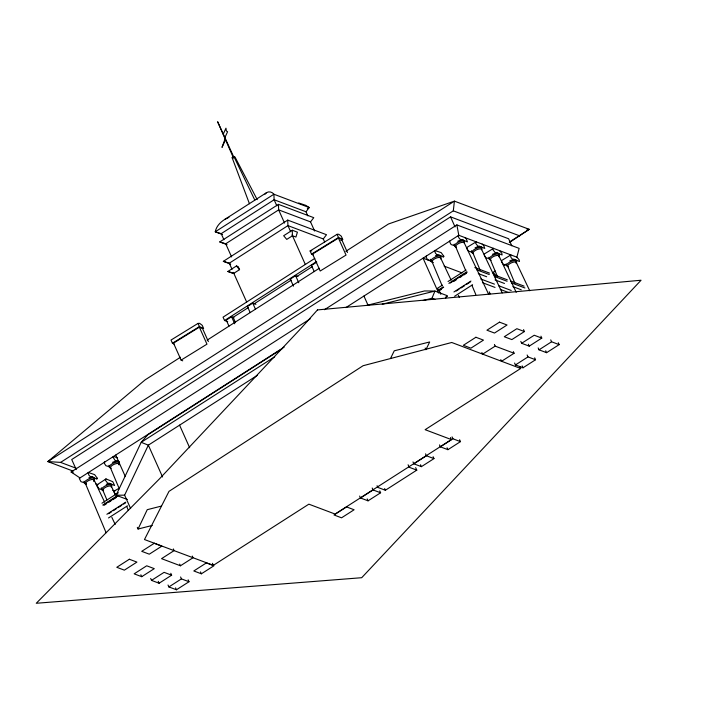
<?xml version="1.0" encoding="UTF-8"?>
<svg xmlns="http://www.w3.org/2000/svg" width="725" height="725" viewBox="0 0 725 725"><rect width="100%" height="100%" fill="white"/><g stroke="black" fill="none" stroke-linecap="round" stroke-linejoin="round"><path stroke-width="1.09" d="M180.443 357.244L145.163 379.837L47.841 461.58L60.61 462.387L453.306 210.839L454.421 201.133L529.232 229.336L509.285 242.594M506.286 263.809A5.465 2.112 -24.1 0 0 506.857 265.323L503.177 264.19L501.782 262.033L501.682 260.502L510.88 254.919L510.355 254.946L511.052 257.611L512.657 259.296L513.916 259.178L519.49 261.507L519.136 259.749L516.871 257.176L519.136 248.376L456.868 224.904L324.474 309.711M225.085 138.765L222.013 147.374L225.511 139.744M423.273 300.458L431.964 298.283L434.937 291.051L447.189 295.673L445.549 298.183M223.273 134.071L225.973 128.189L226.327 130.935L227.568 131.751L224.895 137.569L233.749 156.99L233.396 157.76L217.627 121.727L224.895 137.569M130.627 508.569L124.618 495.157L148.344 445.159L257.348 375.333M152.259 525.435L138.067 529.033L147.248 509.675L161.448 506.077M390.476 358.576L394.255 350.809L429.68 341.964L425.901 349.731L425.149 348.054M117.976 492.601L116.091 495.238L127.373 499.489M307.817 215.823L306.004 211.773L309.231 207.549L305.66 205.302L298.655 202.973M314.614 231.012L310.536 221.895L313.762 217.672L278.427 204.359L219.775 241.923L227.052 244.669M324.646 242.005L323.278 238.942L326.504 234.719L287.725 220.101L223.345 261.335L230.677 264.108M265.024 194.218C267.063 190.892 271.712 191.264 273.905 194.227L309.231 207.549L307.337 208.764M266.592 192.632L224.723 219.448C220.228 222.258 216.249 226.436 215.252 231.801L222.521 234.547M249.445 203.743L232.154 157.742L233.921 156.609L234.991 157.008L257.221 199.665M276.841 205.828L274.123 199.756L273.905 194.227L215.252 231.801L221.198 233.658L274.123 199.756L306.004 211.773M219.775 241.923L225.72 243.781L278.654 209.878L310.536 221.895M223.345 261.335L229.29 263.193L287.943 225.62L323.278 238.942M227.877 271.467L236.459 265.966L238.19 266.619L239.549 269.655L233.822 273.316L227.877 271.467L233.051 273.416M292.257 230.224L283.665 235.725L286.747 239.413L292.474 235.752L295.927 237.048L297.422 232.181L292.257 230.224L292.474 235.752M314.75 258.417L223.055 317.16L224.56 320.532L227.722 321.719M224.56 320.532L316.263 261.788M233.948 317.604L231.556 316.698L226.263 320.097L228.973 326.159M255.934 304.337L252.744 303.132L247.443 306.521L250.161 312.593M297.993 276.578L295.601 275.672L290.308 279.071L293.471 286.148M316.789 262.106L311.487 265.495L314.206 271.567M248.376 307.545L233.151 317.305L235.417 322.362M254.085 303.893L291.196 280.122M296.906 276.461L312.131 266.709M207.142 340.134L319.317 268.277M345.843 251.294L388.473 223.989L454.421 201.133L47.841 461.58L73.125 471.105M511.778 245.793L508.633 238.761L450.551 216.866L71.73 459.523L76.225 469.564M284.164 347.139L79.968 477.938L71.113 472.002L310.191 318.864M345.888 307.599L458.789 235.281L516.871 257.176M281.916 348.906L147.673 434.9L141.194 442.322L116.091 495.238L124.618 495.157M274.712 356.791L141.194 442.322L148.344 445.159L162.572 476.978M106.004 478.926L105.333 479.524L105.587 480.485L107.789 483.303L109.049 483.185L114.623 485.514L112.765 481.699L106.004 478.926L96.661 485.079L99.117 488.858L103.648 489.982M118.166 488.804L114.178 491.061L114.278 492.583L115.674 494.74M510.201 241.525L529.232 229.336L526.975 229.254M101.935 503.213L118.003 492.918M442.368 285.142L437.637 288.178L438.462 290.018L439.658 290.462L441.507 289.275M448.041 281.508L466.003 270.008M102.76 505.053L117.885 495.365M438.462 290.018L443.192 286.991M448.866 283.357L466.827 271.848M103.566 505.08L118.547 495.483M443.682 287.218L438.997 290.218L440.827 294.314M450.234 283.022L467.09 272.219M104.427 505.08L106.276 503.893M109.058 502.117L110.907 500.93M112.756 499.743L116.462 497.368M453.533 281.572L456.315 279.796M460.013 277.421L461.87 276.234M463.719 275.047L466.492 273.271M106.874 514.27L125.788 502.153M445.422 297.404L447.307 296.199M453.932 291.958L470.951 281.055M108.623 513.69L111.432 511.895M113.308 510.699L116.109 508.896M117.985 507.699L121.727 505.298M123.603 504.093L125.479 502.896M456.233 291.033L459.043 289.23M460.91 288.033L464.662 285.632M466.528 284.436L470.271 282.034M108.523 517.949L127.437 505.832M454.629 296.244L472.591 284.744M492.42 272.845L495.238 271.032M503.703 265.613L505.588 264.407M500.776 359.627L501.528 361.304L514.088 353.256L495.166 346.133L482.614 354.172L481.862 352.504M141.719 576.692L154.28 568.645L146.713 565.79L134.152 573.838L141.719 576.692L140.868 574.78M524.42 331.552L511.859 339.59L504.292 336.744L516.853 328.697L524.42 331.552L523.568 329.639M151.516 580.381L164.077 572.342L171.644 575.188L159.083 583.235L151.516 580.381L150.664 578.478M521.656 343.288L534.216 335.24L541.783 338.095L529.223 346.142L521.656 343.288L520.804 341.375M173.357 548.934L174.109 550.61L161.548 558.658L180.462 565.781L193.022 557.743L192.27 556.066M168.88 586.933L181.44 578.885L189.007 581.74L176.447 589.778L168.88 586.933L168.028 585.021M515.43 364.947L527.99 356.899L535.548 359.754L522.997 367.792L515.43 364.947L514.578 363.035M539.019 349.831L551.58 341.783L559.147 344.638L546.587 352.685L539.019 349.831L538.168 347.918M451.376 439.586L425.122 429.689L520.677 368.481L451.738 342.49L363.107 365.717L168.998 491.351L144.474 539.536L213.34 565.346L308.859 504.165L335.113 514.061L451.376 439.586L450.461 437.556M201.369 573.81L213.929 565.772L206.371 562.917L193.811 570.965L201.369 573.81L200.517 571.907M360.497 497.975L373.049 489.937L380.616 492.782L368.055 500.83L360.497 497.975L359.636 496.072M413.839 463.81L426.4 455.762L433.967 458.617L421.406 466.664L413.839 463.81L412.987 461.897M440.347 446.827L452.907 438.779L460.475 441.634L447.914 449.681L440.347 446.827L439.495 444.914M377.063 485.723L377.807 487.399L385.374 490.254L416.784 470.135L415.661 467.625M313.209 254.901L311.523 254.149L310.101 250.968L337.098 234.311L338.747 234.257L341.294 236.196L342.717 239.377L340.859 240.528M198.016 323.404L199.438 326.585L203.634 328.47L202.212 325.289L199.665 323.35L198.016 323.404L171.018 340.052L172.441 343.242L174.118 343.994M311.523 254.149L338.521 237.492L342.717 239.377M338.439 238.063L312.593 254.013L320.196 271.014L346.042 255.064L338.439 238.063L341.656 239.504L347.474 252.508M172.441 343.242L199.438 326.585M208.383 341.602L202.574 328.597L199.357 327.156L173.502 343.106L181.105 360.108L182.718 360.833M181.105 360.108L206.96 344.157L199.357 327.156M224.723 219.448L228.955 217.319M366.451 305.47L424.551 290.952L434.937 291.051L382.238 304.219M450.107 240.836L449.437 241.434L451.086 244.552L454.783 245.721A5.465 2.112 -24.1 0 1 454.194 244.171M426.517 255.952L425.847 256.55L427.496 259.668L432.009 261.145M104.898 461.97L104.382 461.997L104.482 463.529L105.877 465.686L109.575 466.846A5.465 2.112 -24.1 0 1 108.986 465.305M79.968 477.938L79.297 478.536L80.946 481.654L86.284 483.439M310.101 250.968L311.759 250.913M453.306 210.839L519.752 235.888M232.154 157.742L233.223 158.15M489.511 258.807L485.813 257.647L484.418 255.49L484.318 253.958L493.517 248.376L492.991 248.403L493.091 249.935L495.293 252.753L496.552 252.635L502.126 254.964L501.772 253.206L499.507 250.632M474.821 267.561L489.502 273.089M493.698 274.675L507.328 279.814M510.472 280.992L524.103 286.13M476.697 269.791L489.275 274.539M494.522 276.515L507.101 281.255M511.297 282.841L524.927 287.979M478.282 273.588L486.665 276.742M495.057 279.904L504.482 283.466M512.865 286.62L521.257 289.782M480.811 279.007L494.441 284.146M498.637 285.722L511.216 290.462M432.553 261.761L423.047 258.173L438.643 293.036M444.171 266.138L462.124 272.908M482.46 282.687L495.039 287.426M500.286 289.411L508.678 292.565M431.964 298.283L434.928 299.398M416.784 470.135L409.217 467.281L408.093 464.77M117.568 457.919L113.571 456.415L112.901 457.004L115.357 460.792L119.072 461.598M60.61 462.387L76.433 468.35M71.113 472.002L73.225 472.8M95.809 483.91L97.92 484.708M112.71 490.281L114.822 491.079M482.143 244.089L483.729 245.53L484.762 248.421L479.189 246.092L477.929 246.21L475.727 243.392L475.627 241.86L476.153 241.833L466.954 247.415L467.054 248.947L468.45 251.095L472.147 252.264A5.465 2.112 -24.1 0 1 471.558 250.723M464.779 237.546L466.365 238.987L467.398 241.878L461.825 239.549L460.565 239.667L458.961 237.972L458.109 235.879L458.789 235.281L456.868 224.904M493.281 272.292L495.918 275.908M236.459 265.966L239.549 269.655M233.921 156.609L254.819 200.1M516.282 262.414L529.73 290.761M498.927 255.871L516.218 292.311M481.563 249.328L502.217 292.855M464.199 242.775L488.695 294.413M440.601 257.892L451.167 280.158M458.372 295.347L459.333 297.377M111.414 486.421L115.257 494.522M94.06 479.877L104.627 502.144M111.831 517.333L115.193 524.42M558.295 342.726L559.147 344.638M550.728 339.88L551.58 341.783M540.932 336.183L541.783 338.095M545.735 350.773L546.587 352.685M534.697 357.842L535.548 359.754M528.371 344.23L529.223 346.142M527.129 354.987L527.99 356.899M522.136 365.889L522.997 367.792M513.336 351.589L514.088 353.256M519.762 366.424L520.677 368.481M450.551 216.866L455.037 226.907M494.423 344.457L495.166 346.133M459.614 439.722L460.475 441.634M452.056 436.876L452.907 438.779M447.053 447.769L447.914 449.681M337.098 234.311L338.521 237.492M363.932 296.045L368.073 305.307M433.106 456.705L433.967 458.617M425.548 453.85L426.4 455.762M420.545 464.752L421.406 466.664M290.689 231.755L287.943 225.62L287.725 220.101M292.057 234.828L305.325 264.48M284.544 223.046L278.654 209.878L278.427 204.359M295.601 275.672L298.772 282.759M384.631 488.577L385.374 490.254M379.764 490.879L380.616 492.782M372.197 488.025L373.049 489.937M367.203 498.918L368.055 500.83M252.744 303.132L255.454 309.203M221.198 233.658L223.916 239.73M225.72 243.781L231.61 256.949M229.29 263.193L232.036 269.328M233.405 272.392L246.672 302.053M231.556 316.698L234.728 323.785M179.564 425.158L189.66 447.733M212.416 563.298L213.34 565.346M188.147 579.828L189.007 581.74M179.709 564.104L180.462 565.781M180.588 576.973L181.44 578.885M170.783 573.285L171.644 575.188M175.586 587.875L176.447 589.778M115.71 455.046L125.343 476.579M137.315 527.356L138.067 529.033M158.231 581.323L159.083 583.235M507.872 266.61L514.841 283.167M490.508 260.067L497.477 276.624M473.144 253.523L480.113 270.081M489.257 291.812L490.127 293.879M455.78 246.98L465.794 270.778M471.893 285.26L475.817 294.577M432.191 262.087L442.205 285.886M110.572 468.105L119.281 488.804M126.685 506.394L128.425 510.536M103.004 490.617L106.928 499.933M85.641 484.073L106.104 532.712M103.267 490.499A5.465 2.112 -24.1 0 1 102.841 487.581A5.465 2.112 -24.1 0 1 109.611 484.626A5.465 2.112 -24.1 0 1 111.215 487.019M103.467 490.925A4.722 1.822 -24.1 0 1 106.557 486.81A4.722 1.822 -24.1 0 1 111.46 487.427M106.24 484.309A5.465 2.112 -24.1 0 1 111.242 485.279M101.989 489.33A5.465 2.112 -24.1 0 1 101.418 487.816M119.262 463.773A5.465 2.112 -24.1 0 1 118.782 464.507M110.834 467.978A5.465 2.112 -24.1 0 1 111.732 464.054A5.465 2.112 -24.1 0 1 119.208 462.613M111.025 468.404A4.722 1.822 -24.1 0 1 114.124 464.299A4.722 1.822 -24.1 0 1 119.027 464.906M112.493 462.369A5.465 2.112 -24.1 0 1 118.954 462.124M432.453 261.961A5.465 2.112 -24.1 0 1 432.028 259.052A5.465 2.112 -24.1 0 1 438.797 256.088A5.465 2.112 -24.1 0 1 440.401 258.49M433.36 262.532A4.722 1.822 -24.1 0 1 435.19 258.544A4.722 1.822 -24.1 0 1 440.646 258.897M435.426 255.78A5.465 2.112 -24.1 0 1 440.428 256.75M432 260.955A5.465 2.112 -24.1 0 1 430.605 259.287M508.134 266.492A5.465 2.112 -24.1 0 1 507.708 263.574A5.465 2.112 -24.1 0 1 514.478 260.619A5.465 2.112 -24.1 0 1 516.082 263.012M508.334 266.918A4.722 1.822 -24.1 0 1 511.424 262.812A4.722 1.822 -24.1 0 1 516.327 263.42M509.793 260.873A5.465 2.112 -24.1 0 1 516.109 261.272M490.771 259.94A5.465 2.112 -24.1 0 1 490.345 257.031A5.465 2.112 -24.1 0 1 497.114 254.067A5.465 2.112 -24.1 0 1 498.718 256.469M490.97 260.375A4.722 1.822 -24.1 0 1 494.06 256.26A4.722 1.822 -24.1 0 1 498.963 256.868M492.438 254.33A5.465 2.112 -24.1 0 1 498.746 254.729M489.502 258.78A5.465 2.112 -24.1 0 1 488.922 257.266M473.407 253.397A5.465 2.112 -24.1 0 1 475.518 248.793A5.465 2.112 -24.1 0 1 481.835 249.192M473.606 253.822A4.722 1.822 -24.1 0 1 476.144 249.98A4.722 1.822 -24.1 0 1 481.726 249.772M475.074 247.778A5.465 2.112 -24.1 0 1 481.382 248.186M85.903 483.947A5.465 2.112 -24.1 0 1 85.477 481.037A5.465 2.112 -24.1 0 1 92.247 478.074A5.465 2.112 -24.1 0 1 93.851 480.476M86.103 484.373A4.722 1.822 -24.1 0 1 89.764 480.041A4.722 1.822 -24.1 0 1 93.679 481.509M88.876 477.766A5.465 2.112 -24.1 0 1 93.878 478.736M85.45 482.941A5.465 2.112 -24.1 0 1 84.055 481.273M456.043 246.853A5.465 2.112 -24.1 0 1 458.155 242.241A5.465 2.112 -24.1 0 1 464.471 242.648M456.243 247.279A4.722 1.822 -24.1 0 1 458.78 243.437A4.722 1.822 -24.1 0 1 464.362 243.219M457.711 241.235A5.465 2.112 -24.1 0 1 464.018 241.642M97.286 478.255L96.851 479.18L91.685 476.642L90.426 476.76L88.822 475.074L88.124 472.41L94.64 474.639L97.286 478.255M443.827 256.269L443.401 257.194L441.507 255.898L436.976 254.774L435.372 253.088L434.674 250.424L441.19 252.653L443.827 256.269M317.468 309.919L300.839 328.534L159.355 478.98L36.25 603.272L361.702 577.707L641.063 280.231L317.468 309.919M129.349 559.247L116.788 567.294L124.356 570.149L136.916 562.102L129.349 559.247M154.28 543.279L141.719 551.326L149.287 554.181L161.847 546.133L154.28 543.279M475.899 337.261L463.338 345.308L470.906 348.163L483.466 340.116L475.899 337.261M499.489 322.154L486.928 330.192L494.495 333.047L507.056 324.999L499.489 322.154M346.541 506.911L333.989 514.958L341.548 517.813L354.108 509.766L346.541 506.911"/></g></svg>
